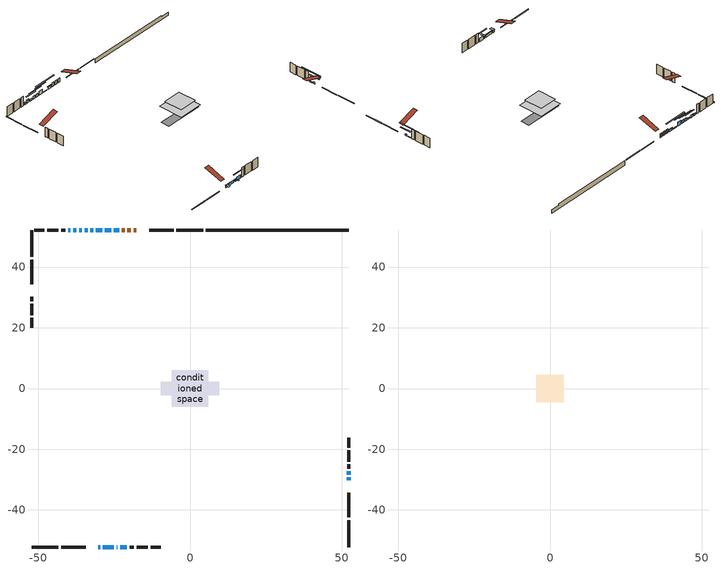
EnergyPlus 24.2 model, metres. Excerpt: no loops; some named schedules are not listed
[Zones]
conditioned space
 floor adiabatic (AdiabaticFloorConstruction): -6.08,-6.08 -6.08,6.08 6.08,6.08 6.08,-6.08 z2.78
 floor foundation (Slab1 construction): -9.56,-2.18 -9.56,2.18 9.56,2.18 9.56,-2.18 z-1.89
 wall outside (RimJoist1 construction): 4.33,52.2 -4.47,52.2 / -52.2,-52.2 -43.39,-52.2 / -52.2,52.2 -52.2,43.39 / 52.2,-52.2 52.2,-43.39 z0.34:0.64
 wall outside (RimJoist2 construction): -5.4,52.2 -13.5,52.2 / -42.47,-52.2 -34.37,-52.2 / -52.2,42.47 -52.2,34.37 / 52.2,-42.47 52.2,-34.37 z0.34:0.64
 wall outside (AdiabaticWallConstruction 1): -17.7,52.2 -18.58,52.2 / -19.51,52.2 -20.64,52.2 / -21.56,52.2 -22.43,52.2 z0.34:2.37
 wall outside (AdiabaticWallConstruction): -30.17,-52.2 -29.63,-52.2 z0.34:1.28; -23.36,52.2 -25.09,52.2 / -37.44,52.2 -38.51,52.2 z0.34:1.41; -28.71,-52.2 -25.05,-52.2 z0.34:1.36; 52.2,-30.17 52.2,-29.25 / -24.12,-52.2 -23.94,-52.2 / -35.59,52.2 -36.51,52.2 z0.34:1.26; -26.01,52.2 -28.05,52.2 / 52.2,-28.33 52.2,-27.31 z0.34:0.75; -28.97,52.2 -30.98,52.2 z0.34:2.37; -31.91,52.2 -32.82,52.2 / -33.75,52.2 -34.67,52.2 z0.34:1.81; -23.01,-52.2 -20.78,-52.2 z0.34:2.02; -39.43,52.2 -40.15,52.2 z0.34:1.05
 wall outside (Wall1 construction): -41.07,52.2 -42.43,52.2 / -19.85,-52.2 -18.49,-52.2 / -52.2,30.17 -52.2,28.81 / 52.2,-26.38 52.2,-25.02 z0.34:5.22
 wall outside (Wall2 construction): -43.36,52.2 -47.05,52.2 / -17.56,-52.2 -13.87,-52.2 / -52.2,27.88 -52.2,24.19 / 52.2,-24.09 52.2,-20.4 z0.34:5.22
 wall outside (Wall3 construction): -47.98,52.2 -51.27,52.2 / -12.94,-52.2 -9.66,-52.2 / -52.2,23.26 -52.2,19.98 / 52.2,-19.47 52.2,-16.19 z0.34:5.22
 wall foundation (FoundationWall1 construction): 5.26,52.2,-1.89 5.26,52.2,0.34 47.5,52.2,0.34 47.5,52.2,-0.3 52.2,52.2,-0.3 52.2,52.2,-1.89
 window (WindowConstruction 10): -30.17,-52.2 -29.63,-52.2 z0.34:1.28
 window (WindowConstruction 7): -23.36,52.2 -25.09,52.2 z0.34:1.41
 window (WindowConstruction 8): -28.71,-52.2 -25.05,-52.2 z0.34:1.35
 window (WindowConstruction 9): 52.2,-30.17 52.2,-29.25 z0.34:1.25
 window (WindowConstruction 12): -26.02,52.2 -28.05,52.2 z0.34:0.75
 window (WindowConstruction 13): 52.2,-28.32 52.2,-27.31 z0.34:0.75
 window (WindowConstruction 11): -24.12,-52.2 -23.94,-52.2 z0.34:1.25
 window (WindowConstruction): -28.97,52.2 -30.98,52.2 z0.34:2.37
 window (WindowConstruction 1): -31.91,52.2 -32.82,52.2 z0.34:1.81
 window (WindowConstruction 2): -33.75,52.2 -34.67,52.2 z0.34:1.81
 window (WindowConstruction 3): -35.6,52.2 -36.51,52.2 z0.34:1.25
 window (WindowConstruction 4): -23.01,-52.2 -20.78,-52.2 z0.34:2.02
 window (WindowConstruction 5): -37.44,52.2 -38.51,52.2 z0.34:1.41
 window (WindowConstruction 6): -39.44,52.2 -40.15,52.2 z0.34:1.05
 door (Door): -17.7,52.2 -18.58,52.2 z0.34:2.37
 door (Door 1): -19.51,52.2 -20.64,52.2 z0.34:2.37
 door (Door 2): -21.56,52.2 -22.43,52.2 z0.34:2.37
 ceiling adiabatic (AdiabaticFloorConstruction): 6.08,-6.08 6.08,6.08 -6.08,6.08 -6.08,-6.08 z2.78
attic - vented
 floor to conditioned space (Floor1 construction Reversed): -4.56,-4.56 -4.56,4.56 4.56,4.56 4.56,-4.56 z5.22
 roof outside (Roof1 construction): -16.77,52.2,5.22 -16.77,43.31,8.18 -14.43,43.31,8.18 -14.43,52.2,5.22; -31.1,-52.2,5.22 -31.1,-43.31,8.18 -33.44,-43.31,8.18 -33.44,-52.2,5.22; -52.2,31.1,5.22 -43.31,31.1,8.18 -43.31,33.44,8.18 -52.2,33.44,5.22; 52.2,-31.1,5.22 43.31,-31.1,8.18 43.31,-33.44,8.18 52.2,-33.44,5.22
shading: -29.34,-52.2 -30.47,-52.2 -30.47,-54.02 -29.34,-54.02 z1.58; -25.29,52.2 -23.16,52.2 -23.16,52.61 -25.29,52.61 z1.61; -24.85,-52.2 -28.91,-52.2 -28.91,-52.61 -24.85,-52.61 z1.56; 52.2,-26.82 52.2,-32.6 52.61,-32.6 52.61,-26.82 z3.68; -32.9,52.2 -21.16,52.2 -21.16,52.61 -32.9,52.61 z5.6; 52.2,-22.45 52.2,-33.18 52.61,-33.18 52.61,-22.45 z5.6; -23.64,-52.2 -24.42,-52.2 -24.42,-54.02 -23.64,-54.02 z1.55; -33.41,52.2 -26.55,52.2 -26.55,52.61 -33.41,52.61 z4.8; -35.25,52.2 -29.48,52.2 -29.48,52.61 -35.25,52.61 z4.24; -37.1,52.2 -31.32,52.2 -31.32,52.61 -37.1,52.61 z4.24; -38.94,52.2 -33.17,52.2 -33.17,52.61 -38.94,52.61 z3.68; -18.35,-52.2 -25.44,-52.2 -25.44,-52.61 -18.35,-52.61 z4.45; -38.71,52.2 -37.24,52.2 -37.24,52.61 -38.71,52.61 z1.61; -40.35,52.2 -39.23,52.2 -39.23,52.61 -40.35,52.61 z1.25
[Building]
Building 1: Terrain=Suburbs
[Site:Location]
Erieau AUT_ON: Latitude {deg}=42.25; Longitude {deg}=-81.9; Time Zone {hr}=-5; Elevation {m}=178; Keep Site Location Information=Yes
[Site:GroundTemperature:Shallow]
5.2292, 3.30147, 3.1471, 4.0619, 7.73432, 11.3896, 14.5586, 16.5661, 16.7366, 15.1039, 12.0157, 8.47254
[Site:WaterMainsTemperature]
Calculation Method=Schedule; Temperature Schedule=mains temperature schedule
[Material] Roughness=Rough; Thermal Absorptance=0.9
Name | Thickness {m} | Conductivity {W/m-K} | Density {kg/m3} | Specific Heat {J/kg-K} | Solar Absorptance | Visible Absorptance
asphalt or fiberglass shingles | 0.00635 | 0.162714 | 1121.4 | 1465.45 | 0.4 | 0.4
ceiling loosefill ins | 0.0846667 | 0.0480833 | 16.02 | 1046.75 | 0.7 | 0.7
ceiling stud and cavity | 0.1397 | 0.1119 | 65.682 | 1177.47 | 0.7 | 0.7
concrete 4.0 in. | 0.1016 | 1.803125 | 2242.8 | 837.4 | 0.7 | 0.7
concrete 8.0 in. | 0.2032 | 1.803125 | 2242.8 | 837.4 | 0.7 | 0.7
door material | 0.04445 | 0.0451087 | 512.64 | 1214.23 | 0.7 | 0.7
exterior vertical ins | 0.0125472 | 0.029427 | 32.04 | 1214.23 | 0.7 | 0.7
floor covering | 0.0127 | 0.0433444 | 54.468 | 1339.84 | 0.6 | 0.6
floor rigid ins; wall rigid ins | 0.512978 | 0.029427 | 32.04 | 1214.23 | 0.7 | 0.7
floor stud and cavity | 0.1397 | 1.75129 | 37.0049 | 1207.88 | 0.7 | 0.7
furniture material conditioned space 1 | 0.1524 | 0.115458 | 640.8 | 1214.23 | 0.6 | 0.6
gypsum board | 0.0127 | 0.160291 | 801 | 837.4 | 0.6 | 0.6
gypsum board 1 | 0.00254 | 0.160291 | 801 | 837.4 | 0.6 | 0.6
gypsum board 2 | 0.0127 | 0.160291 | 801 | 837.4 | 0.7 | 0.7
osb sheathing 0.5 in. | 0.0127 | 0.115458 | 512.64 | 1214.23 | 0.7 | 0.7
osb sheathing 0.75 in. | 0.01905 | 0.115458 | 512.64 | 1214.23 | 0.7 | 0.7
osb sheathing 2.0 in. | 0.0508 | 0.115458 | 512.64 | 1214.23 | 0.7 | 0.7
rim joist rigid ins | 0.051816 | 0.029427 | 32.04 | 1214.23 | 0.7 | 0.7
rim joist stud and cavity | 0.0508 | 0.0451784 | 125.044 | 1163.47 | 0.6 | 0.6
rim joist stud and cavity 1 | 0.0508 | 0.0344034 | 125.044 | 1163.47 | 0.6 | 0.6
wall stud and cavity | 0.1397 | 0.0863312 | 139.0536 | 1170.24 | 0.7 | 0.7
wall stud and cavity 1 | 0.1397 | 0.0821308 | 139.0536 | 1170.24 | 0.7 | 0.7
wall stud and cavity 2 | 0.0889 | 0.204224 | 50.32683 | 1063.81 | 0.7 | 0.7
wall stud and cavity 3 | 0.0889 | 0.380278 | 52.3479 | 1209.89 | 0.7 | 0.7
wall stud and cavity 4 | 0.0889 | 0.391764 | 83.0341 | 1211.67 | 0.7 | 0.7
wood siding | 0.0254 | 0.102417 | 544.68 | 1172.36 | 0.4 | 0.4
wood siding 1 | 0.00254 | 0.102417 | 544.68 | 1172.36 | 0.4 | 0.4
wood siding 2; wood siding 3; wood siding 4 | 0.0254 | 0.102417 | 544.68 | 1172.36 | 0.7 | 0.7
[WindowMaterial:SimpleGlazingSystem]
Name | U-Factor {W/m2-K} | Solar Heat Gain Coefficient
WindowMaterial | 2.97187 | 0.6
WindowMaterial 1 | 2.0543 | 0.52
WindowMaterial 10 | 1.981622 | 0.56
WindowMaterial 11 | 2.21101 | 0.36
WindowMaterial 12 | 4.57874 | 0.5
WindowMaterial 2 | 2.00661 | 0.55
WindowMaterial 3 | 2.13266 | 0.47
WindowMaterial 4 | 2.88329 | 0.7
WindowMaterial 5 | 2.086665 | 0.5
WindowMaterial 6 | 2.217259 | 0.41
WindowMaterial 7 | 2.01626 | 0.55
WindowMaterial 8 | 2.961077 | 0.59
WindowMaterial 9 | 3.02581 | 0.51
[Construction]
AdiabaticFloorConstruction: floor stud and cavity, floor rigid ins, osb sheathing 0.75 in., floor covering
AdiabaticWallConstruction: wood siding 3, wall rigid ins, wall stud and cavity 3, gypsum board
AdiabaticWallConstruction 1: wood siding 4, wall rigid ins, wall stud and cavity 3, gypsum board
Door; Door 1; Door 2: door material
Floor1 construction Reversed: gypsum board, ceiling stud and cavity, ceiling loosefill ins
FoundationWall1 construction: concrete 8.0 in., gypsum board 2
furniture construction conditioned space 1: furniture material conditioned space 1
PartitionWallConstruction: gypsum board, wall stud and cavity 4, gypsum board
RimJoist1 construction: wood siding 2, osb sheathing 2.0 in., rim joist stud and cavity
RimJoist2 construction: wood siding 2, rim joist rigid ins, osb sheathing 2.0 in., rim joist stud and cavity 1
Roof1 construction: asphalt or fiberglass shingles
Slab1 construction: concrete 4.0 in.
Wall1 construction: wood siding, osb sheathing 0.5 in., wall stud and cavity, gypsum board
Wall2 construction: wood siding, osb sheathing 0.5 in., wall stud and cavity 1, gypsum board
Wall3 construction: wood siding 1, wall stud and cavity 2, gypsum board 1
WindowConstruction: WindowMaterial
WindowConstruction 1: WindowMaterial 1
WindowConstruction 10: WindowMaterial 10
WindowConstruction 11: WindowMaterial 11
WindowConstruction 12; WindowConstruction 13: WindowMaterial 12
WindowConstruction 2: WindowMaterial 2
WindowConstruction 3: WindowMaterial 3
WindowConstruction 4: WindowMaterial 4
WindowConstruction 5: WindowMaterial 5
WindowConstruction 6: WindowMaterial 6
WindowConstruction 7: WindowMaterial 7
WindowConstruction 8: WindowMaterial 8
WindowConstruction 9: WindowMaterial 9
[Zone] Multiplier=1; Part of Total Floor Area=Yes
Name | Volume {m3}
attic - vented | 40.0264
conditioned space | 563.6
[Space]
Name | Zone | Volume {m3}
attic - vented 1 | attic - vented | 40.0264
conditioned space 1 | conditioned space | 563.6
[ZoneInfiltration:EffectiveLeakageArea]
infil attic - vented 1: Zone or Space=attic - vented 1; Schedule=Always On Discrete; Effective Air Leakage Area {cm2}=3995.52; Stack Coefficient=0.000205982; Wind Coefficient=9.69694e-06
[ZoneMixing]
whole house fan mix: Zone or Space=attic - vented; Schedule=Always On Continuous; Design Flow Rate Calculation Method=Flow/Zone; Design Flow Rate {m3/s}=0; Source Zone or Space=conditioned space
[SurfaceProperty:ExposedFoundationPerimeter]
Slab1: Exposed Perimeter Calculation Method=TotalExposedPerimeter; Total Exposed Perimeter {m}=46.94
[InternalMass] Zone or ZoneList=conditioned space; Space or SpaceList=conditioned space 1
Name | Construction | Surface Area {m2}
furniture mass conditioned space 1 | furniture construction conditioned space 1 | 92.4559
partition wall mass | PartitionWallConstruction | 231.14
[Lights]
interior lighting: Zone or ZoneList or Space or SpaceList=conditioned space 1; Schedule=interior lighting schedule; Design Level Calculation Method=LightingLevel; Lighting Level {W}=343.2; Return Air Fraction=0; Fraction Radiant=0.6; Fraction Visible=0.2; Fraction Replaceable=1
[People]
occupants: Zone or ZoneList or Space or SpaceList=conditioned space 1; Number of People Schedule=occupants schedule; Number of People Calculation Method=People; Number of People=3; Fraction Radiant=0.314171; Sensible Heat Fraction=0.56303; Activity Level Schedule=occupants activity schedule; Carbon Dioxide Generation Rate {m3/s-W}=0; Enable ASHRAE 55 Comfort Warnings=No; Mean Radiant Temperature Calculation Type=EnclosureAveraged
[ElectricEquipment] Zone or ZoneList or Space or SpaceList=conditioned space 1; Design Level Calculation Method=EquipmentLevel
Name | Schedule | Design Level {W} | Fraction Latent | Fraction Radiant | Fraction Lost
clothes dryer | clothes dryer schedule | 140.772 | 0.015 | 0.081 | 0.85
clothes washer | clothes washer schedule | 32.1985 | 0.03 | 0.162 | 0.7
cooking range | cooking range schedule | 215.147 | 0.08 | 0.432 | 0.2
dishwasher | dishwasher schedule | 66.8632 | 0.3 | 0.18 | 0.4
fridge | fridge schedule | 72.9452 | 0 | 0.6 | 0
mech vent bath fan 0 | mech vent bath fan 0 schedule | 50.2 | 0 | 0 | 1
mech vent bath fan 1 | mech vent bath fan 1 schedule | 50.2 | 0 | 0 | 1
mech vent house fan | mech vent house fan schedule | 0 | 0 | 0 | 1
mech vent house fan cfis | mech vent house fan cfis schedule | 0 | 0 | 0 | 0
mech vent range fan 0 | mech vent range fan 0 schedule | 57 | 0 | 0 | 1
misc plug loads | misc plug loads schedule | 494.7 | 0.045 | 0.513 | 0.1
whole house fan | Always On Discrete | 0 | 0 | 0 | 1
[OtherEquipment] Zone or ZoneList or Space or SpaceList=conditioned space 1; Design Level Calculation Method=EquipmentLevel
Name | Fuel Type | Schedule | Design Level {W} | Fraction Latent | Fraction Radiant | Fraction Lost
clothes dryer 1 | Electricity | clothes dryer schedule | 0 | 0.015 | 0.081 | 0.85
cooking range 1 | Electricity | cooking range schedule | 0 | 0.08 | 0.432 | 0.2
general water use latent | None | general water use schedule | 62.594 | 1 | 0 | 0
general water use sensible | None | general water use schedule | -61.6891 | 0 | 0.6 | 0
mech vent house fan latent load | None | Always On Discrete | 0 | 1 | 0 | 0
mech vent house fan sensible load | None | Always On Discrete | 0 | 0 | 0 | 0
water heater energy adjustment1 | Electricity | Always On Discrete | 0.01 | 0 | 0 | 1
[ZoneInfiltration:DesignFlowRate] Zone or ZoneList or Space or SpaceList=conditioned space 1; Schedule=Always On Discrete; Design Flow Rate Calculation Method=Flow/Zone; Design Flow Rate {m3/s}=0
infil flow; natural vent flow; whole house fan flow
[Foundation:Kiva]
Foundation Kiva 1: Initial Indoor Air Temperature {C}=18; Wall Height Above Grade {m}=0.340004; Wall Depth Below Slab {m}=0.2032; Custom Block Material Name 1=exterior vertical ins; Custom Block Depth 1 {m}=2.23001; Custom Block X Position 1 {m}=0.2159; Custom Block Z Position 1 {m}=0
[Foundation:Kiva:Settings]
Soil Conductivity {W/m-K}=0.849921; Soil Density {kg/m3}=1842.3; Soil Specific Heat {J/kg-K}=418.7; Ground Solar Absorptivity=0.9; Ground Thermal Absorptivity=0.9; Ground Surface Roughness {m}=0.03; Far-Field Width {m}=40; Deep-Ground Boundary Condition=ZeroFlux; Deep-Ground Depth {m}=40; Minimum Cell Dimension {m}=0.2; Maximum Cell Growth Coefficient=3; Simulation Timestep=Timestep
[Exterior:Lights]
exterior lighting: Schedule=exterior lighting schedule; Design Level {W}=75.6
[Schedule:Constant]
Name | Hourly Value
Always On Continuous; mech vent house fan schedule; mech vent house fan cfis schedule; Always On Discrete | 1
occupants activity schedule | 117.228
fridge schedule | 0
[Schedule:Week:Daily]
interior lighting schedule Week Rule - Jan1-Jan27: interior lighting schedule day, interior lighting schedule day, interior lighting schedule day, interior lighting schedule day, interior lighting schedule day, interior lighting schedule day, interior lighting schedule day, interior lighting schedule default day, interior lighting schedule default day, interior lighting schedule default day, interior lighting schedule default day, interior lighting schedule default day
interior lighting schedule Week Rule - Jan28-Feb3: interior lighting schedule day, interior lighting schedule day, interior lighting schedule day, interior lighting schedule day, interior lighting schedule day 1, interior lighting schedule day 1, interior lighting schedule day 1, interior lighting schedule default day, interior lighting schedule default day, interior lighting schedule default day, interior lighting schedule default day, interior lighting schedule default day
interior lighting schedule Week Rule - Feb4-Feb24: interior lighting schedule day 1, interior lighting schedule day 1, interior lighting schedule day 1, interior lighting schedule day 1, interior lighting schedule day 1, interior lighting schedule day 1, interior lighting schedule day 1, interior lighting schedule default day, interior lighting schedule default day, interior lighting schedule default day, interior lighting schedule default day, interior lighting schedule default day
interior lighting schedule Week Rule - Feb25-Mar3: interior lighting schedule day 1, interior lighting schedule day 1, interior lighting schedule day 1, interior lighting schedule day 1, interior lighting schedule day 2, interior lighting schedule day 2, interior lighting schedule day 2, interior lighting schedule default day, interior lighting schedule default day, interior lighting schedule default day, interior lighting schedule default day, interior lighting schedule default day
interior lighting schedule Week Rule - Mar4-Mar31: interior lighting schedule day 2, interior lighting schedule day 2, interior lighting schedule day 2, interior lighting schedule day 2, interior lighting schedule day 2, interior lighting schedule day 2, interior lighting schedule day 2, interior lighting schedule default day, interior lighting schedule default day, interior lighting schedule default day, interior lighting schedule default day, interior lighting schedule default day
interior lighting schedule Week Rule - Apr1-Apr28: interior lighting schedule day 3, interior lighting schedule day 3, interior lighting schedule day 3, interior lighting schedule day 3, interior lighting schedule day 3, interior lighting schedule day 3, interior lighting schedule day 3, interior lighting schedule default day, interior lighting schedule default day, interior lighting schedule default day, interior lighting schedule default day, interior lighting schedule default day
interior lighting schedule Week Rule - Apr29-May5: interior lighting schedule day 3, interior lighting schedule day 3, interior lighting schedule day 4, interior lighting schedule day 4, interior lighting schedule day 4, interior lighting schedule day 4, interior lighting schedule day 4, interior lighting schedule default day, interior lighting schedule default day, interior lighting schedule default day, interior lighting schedule default day, interior lighting schedule default day
interior lighting schedule Week Rule - May6-May26: interior lighting schedule day 4, interior lighting schedule day 4, interior lighting schedule day 4, interior lighting schedule day 4, interior lighting schedule day 4, interior lighting schedule day 4, interior lighting schedule day 4, interior lighting schedule default day, interior lighting schedule default day, interior lighting schedule default day, interior lighting schedule default day, interior lighting schedule default day
interior lighting schedule Week Rule - May27-Jun2: interior lighting schedule day 4, interior lighting schedule day 4, interior lighting schedule day 4, interior lighting schedule day 4, interior lighting schedule day 4, interior lighting schedule day 5, interior lighting schedule day 5, interior lighting schedule default day, interior lighting schedule default day, interior lighting schedule default day, interior lighting schedule default day, interior lighting schedule default day
interior lighting schedule Week Rule - Jun3-Jun30: interior lighting schedule day 5, interior lighting schedule day 5, interior lighting schedule day 5, interior lighting schedule day 5, interior lighting schedule day 5, interior lighting schedule day 5, interior lighting schedule day 5, interior lighting schedule default day, interior lighting schedule default day, interior lighting schedule default day, interior lighting schedule default day, interior lighting schedule default day
interior lighting schedule Week Rule - Jul1-Jul28: interior lighting schedule day 6, interior lighting schedule day 6, interior lighting schedule day 6, interior lighting schedule day 6, interior lighting schedule day 6, interior lighting schedule day 6, interior lighting schedule day 6, interior lighting schedule default day, interior lighting schedule default day, interior lighting schedule default day, interior lighting schedule default day, interior lighting schedule default day
interior lighting schedule Week Rule - Jul29-Aug4: interior lighting schedule day 6, interior lighting schedule day 6, interior lighting schedule day 6, interior lighting schedule day 7, interior lighting schedule day 7, interior lighting schedule day 7, interior lighting schedule day 7, interior lighting schedule default day, interior lighting schedule default day, interior lighting schedule default day, interior lighting schedule default day, interior lighting schedule default day
interior lighting schedule Week Rule - Aug5-Aug25: interior lighting schedule day 7, interior lighting schedule day 7, interior lighting schedule day 7, interior lighting schedule day 7, interior lighting schedule day 7, interior lighting schedule day 7, interior lighting schedule day 7, interior lighting schedule default day, interior lighting schedule default day, interior lighting schedule default day, interior lighting schedule default day, interior lighting schedule default day
interior lighting schedule Week Rule - Aug26-Sep1: interior lighting schedule day 7, interior lighting schedule day 7, interior lighting schedule day 7, interior lighting schedule day 7, interior lighting schedule day 7, interior lighting schedule day 7, interior lighting schedule day 8, interior lighting schedule default day, interior lighting schedule default day, interior lighting schedule default day, interior lighting schedule default day, interior lighting schedule default day
interior lighting schedule Week Rule - Sep2-Sep29: interior lighting schedule day 8, interior lighting schedule day 8, interior lighting schedule day 8, interior lighting schedule day 8, interior lighting schedule day 8, interior lighting schedule day 8, interior lighting schedule day 8, interior lighting schedule default day, interior lighting schedule default day, interior lighting schedule default day, interior lighting schedule default day, interior lighting schedule default day
interior lighting schedule Week Rule - Sep30-Oct6: interior lighting schedule day 8, interior lighting schedule day 9, interior lighting schedule day 9, interior lighting schedule day 9, interior lighting schedule day 9, interior lighting schedule day 9, interior lighting schedule day 9, interior lighting schedule default day, interior lighting schedule default day, interior lighting schedule default day, interior lighting schedule default day, interior lighting schedule default day
interior lighting schedule Week Rule - Oct7-Oct27: interior lighting schedule day 9, interior lighting schedule day 9, interior lighting schedule day 9, interior lighting schedule day 9, interior lighting schedule day 9, interior lighting schedule day 9, interior lighting schedule day 9, interior lighting schedule default day, interior lighting schedule default day, interior lighting schedule default day, interior lighting schedule default day, interior lighting schedule default day
interior lighting schedule Week Rule - Oct28-Nov3: interior lighting schedule day 9, interior lighting schedule day 9, interior lighting schedule day 9, interior lighting schedule day 9, interior lighting schedule day 10, interior lighting schedule day 10, interior lighting schedule day 10, interior lighting schedule default day, interior lighting schedule default day, interior lighting schedule default day, interior lighting schedule default day, interior lighting schedule default day
interior lighting schedule Week Rule - Nov4-Nov24: interior lighting schedule day 10, interior lighting schedule day 10, interior lighting schedule day 10, interior lighting schedule day 10, interior lighting schedule day 10, interior lighting schedule day 10, interior lighting schedule day 10, interior lighting schedule default day, interior lighting schedule default day, interior lighting schedule default day, interior lighting schedule default day, interior lighting schedule default day
interior lighting schedule Week Rule - Nov25-Dec1: interior lighting schedule day 10, interior lighting schedule day 10, interior lighting schedule day 10, interior lighting schedule day 10, interior lighting schedule day 10, interior lighting schedule day 10, interior lighting schedule day 11, interior lighting schedule default day, interior lighting schedule default day, interior lighting schedule default day, interior lighting schedule default day, interior lighting schedule default day
interior lighting schedule Week Rule - Dec2-Dec31: interior lighting schedule day 11, interior lighting schedule day 11, interior lighting schedule day 11, interior lighting schedule day 11, interior lighting schedule day 11, interior lighting schedule day 11, interior lighting schedule day 11, interior lighting schedule default day, interior lighting schedule default day, interior lighting schedule default day, interior lighting schedule default day, interior lighting schedule default day
occupants schedule Week Rule - Jan1-Dec31: occupants schedule day, occupants schedule day, occupants schedule day, occupants schedule day, occupants schedule day, occupants schedule day, occupants schedule day, occupants schedule default day, occupants schedule default day, occupants schedule default day, occupants schedule default day, occupants schedule default day
clothes dryer schedule Week Rule - Jan1-Dec31: clothes dryer schedule day, clothes dryer schedule day, clothes dryer schedule day, clothes dryer schedule day, clothes dryer schedule day, clothes dryer schedule day, clothes dryer schedule day, clothes dryer schedule default day, clothes dryer schedule default day, clothes dryer schedule default day, clothes dryer schedule default day, clothes dryer schedule default day
clothes washer schedule Week Rule - Jan1-Dec31: clothes washer schedule day, clothes washer schedule day, clothes washer schedule day, clothes washer schedule day, clothes washer schedule day, clothes washer schedule day, clothes washer schedule day, clothes washer schedule default day, clothes washer schedule default day, clothes washer schedule default day, clothes washer schedule default day, clothes washer schedule default day
cooking range schedule Week Rule - Jan1-Dec31: cooking range schedule day, cooking range schedule day, cooking range schedule day, cooking range schedule day, cooking range schedule day, cooking range schedule day, cooking range schedule day, cooking range schedule default day, cooking range schedule default day, cooking range schedule default day, cooking range schedule default day, cooking range schedule default day
dishwasher schedule Week Rule - Jan1-Dec31: dishwasher schedule day, dishwasher schedule day, dishwasher schedule day, dishwasher schedule day, dishwasher schedule day, dishwasher schedule day, dishwasher schedule day, dishwasher schedule default day, dishwasher schedule default day, dishwasher schedule default day, dishwasher schedule default day, dishwasher schedule default day
mech vent bath fan 0 schedule Week Rule - Jan1-Dec31: mech vent bath fan 0 schedule day, mech vent bath fan 0 schedule day, mech vent bath fan 0 schedule day, mech vent bath fan 0 schedule day, mech vent bath fan 0 schedule day, mech vent bath fan 0 schedule day, mech vent bath fan 0 schedule day, mech vent bath fan 0 schedule default day, mech vent bath fan 0 schedule default day, mech vent bath fan 0 schedule default day, mech vent bath fan 0 schedule default day, mech vent bath fan 0 schedule default day
mech vent bath fan 1 schedule Week Rule - Jan1-Dec31: mech vent bath fan 1 schedule day, mech vent bath fan 1 schedule day, mech vent bath fan 1 schedule day, mech vent bath fan 1 schedule day, mech vent bath fan 1 schedule day, mech vent bath fan 1 schedule day, mech vent bath fan 1 schedule day, mech vent bath fan 1 schedule default day, mech vent bath fan 1 schedule default day, mech vent bath fan 1 schedule default day, mech vent bath fan 1 schedule default day, mech vent bath fan 1 schedule default day
mech vent range fan 0 schedule Week Rule - Jan1-Dec31: mech vent range fan 0 schedule day, mech vent range fan 0 schedule day, mech vent range fan 0 schedule day, mech vent range fan 0 schedule day, mech vent range fan 0 schedule day, mech vent range fan 0 schedule day, mech vent range fan 0 schedule day, mech vent range fan 0 schedule default day, mech vent range fan 0 schedule default day, mech vent range fan 0 schedule default day, mech vent range fan 0 schedule default day, mech vent range fan 0 schedule default day
misc plug loads schedule Week Rule - Jan1-Dec31: misc plug loads schedule day, misc plug loads schedule day, misc plug loads schedule day, misc plug loads schedule day, misc plug loads schedule day, misc plug loads schedule day, misc plug loads schedule day, misc plug loads schedule default day, misc plug loads schedule default day, misc plug loads schedule default day, misc plug loads schedule default day, misc plug loads schedule default day
general water use schedule Week Rule - Jan1-Dec31: general water use schedule day, general water use schedule day, general water use schedule day, general water use schedule day, general water use schedule day, general water use schedule day, general water use schedule day, general water use schedule default day, general water use schedule default day, general water use schedule default day, general water use schedule default day, general water use schedule default day
exterior lighting schedule Week Rule - Jan1-Jan27: exterior lighting schedule day, exterior lighting schedule day, exterior lighting schedule day, exterior lighting schedule day, exterior lighting schedule day, exterior lighting schedule day, exterior lighting schedule day, exterior lighting schedule default day, exterior lighting schedule default day, exterior lighting schedule default day, exterior lighting schedule default day, exterior lighting schedule default day
exterior lighting schedule Week Rule - Jan28-Feb3: exterior lighting schedule day, exterior lighting schedule day, exterior lighting schedule day, exterior lighting schedule day, exterior lighting schedule day 1, exterior lighting schedule day 1, exterior lighting schedule day 1, exterior lighting schedule default day, exterior lighting schedule default day, exterior lighting schedule default day, exterior lighting schedule default day, exterior lighting schedule default day
exterior lighting schedule Week Rule - Feb4-Feb24: exterior lighting schedule day 1, exterior lighting schedule day 1, exterior lighting schedule day 1, exterior lighting schedule day 1, exterior lighting schedule day 1, exterior lighting schedule day 1, exterior lighting schedule day 1, exterior lighting schedule default day, exterior lighting schedule default day, exterior lighting schedule default day, exterior lighting schedule default day, exterior lighting schedule default day
exterior lighting schedule Week Rule - Feb25-Mar3: exterior lighting schedule day 1, exterior lighting schedule day 1, exterior lighting schedule day 1, exterior lighting schedule day 1, exterior lighting schedule day 2, exterior lighting schedule day 2, exterior lighting schedule day 2, exterior lighting schedule default day, exterior lighting schedule default day, exterior lighting schedule default day, exterior lighting schedule default day, exterior lighting schedule default day
exterior lighting schedule Week Rule - Mar4-Mar31: exterior lighting schedule day 2, exterior lighting schedule day 2, exterior lighting schedule day 2, exterior lighting schedule day 2, exterior lighting schedule day 2, exterior lighting schedule day 2, exterior lighting schedule day 2, exterior lighting schedule default day, exterior lighting schedule default day, exterior lighting schedule default day, exterior lighting schedule default day, exterior lighting schedule default day
exterior lighting schedule Week Rule - Apr1-Apr28: exterior lighting schedule day 3, exterior lighting schedule day 3, exterior lighting schedule day 3, exterior lighting schedule day 3, exterior lighting schedule day 3, exterior lighting schedule day 3, exterior lighting schedule day 3, exterior lighting schedule default day, exterior lighting schedule default day, exterior lighting schedule default day, exterior lighting schedule default day, exterior lighting schedule default day
exterior lighting schedule Week Rule - Apr29-May5: exterior lighting schedule day 3, exterior lighting schedule day 3, exterior lighting schedule day 4, exterior lighting schedule day 4, exterior lighting schedule day 4, exterior lighting schedule day 4, exterior lighting schedule day 4, exterior lighting schedule default day, exterior lighting schedule default day, exterior lighting schedule default day, exterior lighting schedule default day, exterior lighting schedule default day
exterior lighting schedule Week Rule - May6-May26: exterior lighting schedule day 4, exterior lighting schedule day 4, exterior lighting schedule day 4, exterior lighting schedule day 4, exterior lighting schedule day 4, exterior lighting schedule day 4, exterior lighting schedule day 4, exterior lighting schedule default day, exterior lighting schedule default day, exterior lighting schedule default day, exterior lighting schedule default day, exterior lighting schedule default day
exterior lighting schedule Week Rule - May27-Jun2: exterior lighting schedule day 4, exterior lighting schedule day 4, exterior lighting schedule day 4, exterior lighting schedule day 4, exterior lighting schedule day 4, exterior lighting schedule day 5, exterior lighting schedule day 5, exterior lighting schedule default day, exterior lighting schedule default day, exterior lighting schedule default day, exterior lighting schedule default day, exterior lighting schedule default day
exterior lighting schedule Week Rule - Jun3-Jun30: exterior lighting schedule day 5, exterior lighting schedule day 5, exterior lighting schedule day 5, exterior lighting schedule day 5, exterior lighting schedule day 5, exterior lighting schedule day 5, exterior lighting schedule day 5, exterior lighting schedule default day, exterior lighting schedule default day, exterior lighting schedule default day, exterior lighting schedule default day, exterior lighting schedule default day
exterior lighting schedule Week Rule - Jul1-Jul28: exterior lighting schedule day 6, exterior lighting schedule day 6, exterior lighting schedule day 6, exterior lighting schedule day 6, exterior lighting schedule day 6, exterior lighting schedule day 6, exterior lighting schedule day 6, exterior lighting schedule default day, exterior lighting schedule default day, exterior lighting schedule default day, exterior lighting schedule default day, exterior lighting schedule default day
exterior lighting schedule Week Rule - Jul29-Aug4: exterior lighting schedule day 6, exterior lighting schedule day 6, exterior lighting schedule day 6, exterior lighting schedule day 7, exterior lighting schedule day 7, exterior lighting schedule day 7, exterior lighting schedule day 7, exterior lighting schedule default day, exterior lighting schedule default day, exterior lighting schedule default day, exterior lighting schedule default day, exterior lighting schedule default day
exterior lighting schedule Week Rule - Aug5-Aug25: exterior lighting schedule day 7, exterior lighting schedule day 7, exterior lighting schedule day 7, exterior lighting schedule day 7, exterior lighting schedule day 7, exterior lighting schedule day 7, exterior lighting schedule day 7, exterior lighting schedule default day, exterior lighting schedule default day, exterior lighting schedule default day, exterior lighting schedule default day, exterior lighting schedule default day
[Schedule:Year]
interior lighting schedule: interior lighting schedule Week Rule - Jan1-Jan27, 1, 1, 1, 27, interior lighting schedule Week Rule - Jan28-Feb3, 1, 28, 2, 3, interior lighting schedule Week Rule - Feb4-Feb24, 2, 4, 2, 24, interior lighting schedule Week Rule - Feb25-Mar3, 2, 25, 3, 3, interior lighting schedule Week Rule - Mar4-Mar31, 3, 4, 3, 31, interior lighting schedule Week Rule - Apr1-Apr28, 4, 1, 4, 28, interior lighting schedule Week Rule - Apr29-May5, 4, 29, 5, 5, interior lighting schedule Week Rule - May6-May26, 5, 6, 5, 26, interior lighting schedule Week Rule - May27-Jun2, 5, 27, 6, 2, interior lighting schedule Week Rule - Jun3-Jun30, 6, 3, 6, 30, interior lighting schedule Week Rule - Jul1-Jul28, 7, 1, 7, 28, interior lighting schedule Week Rule - Jul29-Aug4, 7, 29, 8, 4, interior lighting schedule Week Rule - Aug5-Aug25, 8, 5, 8, 25, interior lighting schedule Week Rule - Aug26-Sep1, 8, 26, 9, 1, interior lighting schedule Week Rule - Sep2-Sep29, 9, 2, 9, 29, interior lighting schedule Week Rule - Sep30-Oct6, 9, 30, 10, 6, interior lighting schedule Week Rule - Oct7-Oct27, 10, 7, 10, 27, interior lighting schedule Week Rule - Oct28-Nov3, 10, 28, 11, 3, interior lighting schedule Week Rule - Nov4-Nov24, 11, 4, 11, 24, interior lighting schedule Week Rule - Nov25-Dec1, 11, 25, 12, 1, interior lighting schedule Week Rule - Dec2-Dec31, 12, 2, 12, 31
occupants schedule: occupants schedule Week Rule - Jan1-Dec31, 1, 1, 12, 31
clothes dryer schedule: clothes dryer schedule Week Rule - Jan1-Dec31, 1, 1, 12, 31
clothes washer schedule: clothes washer schedule Week Rule - Jan1-Dec31, 1, 1, 12, 31
cooking range schedule: cooking range schedule Week Rule - Jan1-Dec31, 1, 1, 12, 31
dishwasher schedule: dishwasher schedule Week Rule - Jan1-Dec31, 1, 1, 12, 31
mech vent bath fan 0 schedule: mech vent bath fan 0 schedule Week Rule - Jan1-Dec31, 1, 1, 12, 31
mech vent bath fan 1 schedule: mech vent bath fan 1 schedule Week Rule - Jan1-Dec31, 1, 1, 12, 31
mech vent range fan 0 schedule: mech vent range fan 0 schedule Week Rule - Jan1-Dec31, 1, 1, 12, 31
misc plug loads schedule: misc plug loads schedule Week Rule - Jan1-Dec31, 1, 1, 12, 31
general water use schedule: general water use schedule Week Rule - Jan1-Dec31, 1, 1, 12, 31
exterior lighting schedule: exterior lighting schedule Week Rule - Jan1-Jan27, 1, 1, 1, 27, exterior lighting schedule Week Rule - Jan28-Feb3, 1, 28, 2, 3, exterior lighting schedule Week Rule - Feb4-Feb24, 2, 4, 2, 24, exterior lighting schedule Week Rule - Feb25-Mar3, 2, 25, 3, 3, exterior lighting schedule Week Rule - Mar4-Mar31, 3, 4, 3, 31, exterior lighting schedule Week Rule - Apr1-Apr28, 4, 1, 4, 28, exterior lighting schedule Week Rule - Apr29-May5, 4, 29, 5, 5, exterior lighting schedule Week Rule - May6-May26, 5, 6, 5, 26, exterior lighting schedule Week Rule - May27-Jun2, 5, 27, 6, 2, exterior lighting schedule Week Rule - Jun3-Jun30, 6, 3, 6, 30, exterior lighting schedule Week Rule - Jul1-Jul28, 7, 1, 7, 28, exterior lighting schedule Week Rule - Jul29-Aug4, 7, 29, 8, 4, exterior lighting schedule Week Rule - Aug5-Aug25, 8, 5, 8, 25, exterior lighting schedule Week Rule - Aug26-Sep1, 8, 26, 9, 1, exterior lighting schedule Week Rule - Sep2-Sep29, 9, 2, 9, 29, exterior lighting schedule Week Rule - Sep30-Oct6, 9, 30, 10, 6, exterior lighting schedule Week Rule - Oct7-Oct27, 10, 7, 10, 27, exterior lighting schedule Week Rule - Oct28-Nov3, 10, 28, 11, 3, exterior lighting schedule Week Rule - Nov4-Nov24, 11, 4, 11, 24, exterior lighting schedule Week Rule - Nov25-Dec1, 11, 25, 12, 1, exterior lighting schedule Week Rule - Dec2-Dec31, 12, 2, 12, 31
[Schedule:Compact]
mains temperature schedule: Through: 01/01, For: AllDays, Until: 24:00, 8.89333, Through: 01/02, For: AllDays, Until: 24:00, 8.82722, Through: 01/03, For: AllDays, Until: 24:00, 8.76167, Through: 01/04, For: AllDays, Until: 24:00, 8.69778, Through: 01/05, For: AllDays, Until: 24:00, 8.635, Through: 01/06, For: AllDays, Until: 24:00, 8.57333, Through: 01/07, For: AllDays, Until: 24:00, 8.51333, Through: 01/08, For: AllDays, Until: 24:00, 8.455, Through: 01/09, For: AllDays, Until: 24:00, 8.39778, Through: 01/10, For: AllDays, Until: 24:00, 8.34167, Through: 01/11, For: AllDays, Until: 24:00, 8.28722, Through: 01/12, For: AllDays, Until: 24:00, 8.23444, Through: 01/13, For: AllDays, Until: 24:00, 8.18278, Through: 01/14, For: AllDays, Until: 24:00, 8.13222, Through: 01/15, For: AllDays, Until: 24:00, 8.08389, Through: 01/16, For: AllDays, Until: 24:00, 8.03667, Through: 01/17, For: AllDays, Until: 24:00, 7.99111, Through: 01/18, For: AllDays, Until: 24:00, 7.94667, Through: 01/19, For: AllDays, Until: 24:00, 7.90389, Through: 01/20, For: AllDays, Until: 24:00, 7.86278, Through: 01/21, For: AllDays, Until: 24:00, 7.82333, Through: 01/22, For: AllDays, Until: 24:00, 7.78556, Through: 01/23, For: AllDays, Until: 24:00, 7.74889, Through: 01/24, For: AllDays, Until: 24:00, 7.71444, Through: 01/25, For: AllDays, Until: 24:00, 7.68111, Through: 01/26, For: AllDays, Until: 24:00, 7.64944, Through: 01/27, For: AllDays, Until: 24:00, 7.61944, Through: 01/28, For: AllDays, Until: 24:00, 7.59111, Through: 01/29, For: AllDays, Until: 24:00, 7.56444, Through: 01/30, For: AllDays, Until: 24:00, 7.53944, Through: 01/31, For: AllDays, Until: 24:00, 7.51611, Through: 02/01, For: AllDays, Until: 24:00, 7.49444, Through: 02/02, For: AllDays, Until: 24:00, 7.47389, Through: 02/03, For: AllDays, Until: 24:00, 7.45556, Through: 02/04, For: AllDays, Until: 24:00, 7.43889, Through: 02/05, For: AllDays, Until: 24:00, 7.42389, Through: 02/06, For: AllDays, Until: 24:00, 7.41056, Through: 02/07, For: AllDays, Until: 24:00, 7.39889, Through: 02/08, For: AllDays, Until: 24:00, 7.38833, Through: 02/09, For: AllDays, Until: 24:00, 7.38, Through: 02/10, For: AllDays, Until: 24:00, 7.37389, Through: 02/11, For: AllDays, Until: 24:00, 7.36889, Through: 02/12, For: AllDays, Until: 24:00, 7.36556, Through: 02/13, For: AllDays, Until: 24:00, 7.36389, Through: 02/14, For: AllDays, Until: 24:00, 7.36389, Through: 02/15, For: AllDays, Until: 24:00, 7.36611, Through: 02/16, For: AllDays, Until: 24:00, 7.36944, Through: 02/17, For: AllDays, Until: 24:00, 7.375, Through: 02/18, For: AllDays, Until: 24:00, 7.38167, Through: 02/19, For: AllDays, Until: 24:00, 7.39056, Through: 02/20, For: AllDays, Until: 24:00, 7.40056, Through: 02/21, For: AllDays, Until: 24:00, 7.41278, Through: 02/22, For: AllDays, Until: 24:00, 7.42667, Through: 02/23, For: AllDays, Until: 24:00, 7.44222, Through: 02/24, For: AllDays, Until: 24:00, 7.45889, Through: 02/25, For: AllDays, Until: 24:00, 7.47778, Through: 02/26, For: AllDays, Until: 24:00, 7.49833, Through: 02/27, For: AllDays, Until: 24:00, 7.52056, Through: 02/28, For: AllDays, Until: 24:00, 7.54444, Through: 03/01, For: AllDays, Until: 24:00, 7.56944, Through: 03/02, For: AllDays, Until: 24:00, 7.59667, Through: 03/03, For: AllDays, Until: 24:00, 7.62556, Through: 03/04, For: AllDays, Until: 24:00, 7.65556, Through: 03/05, For: AllDays, Until: 24:00, 7.68778, Through: 03/06, For: AllDays, Until: 24:00, 7.72111, Through: 03/07, For: AllDays, Until: 24:00, 7.75611, Through: 03/08, For: AllDays, Until: 24:00, 7.79278, Through: 03/09, For: AllDays, Until: 24:00, 7.83111, Through: 03/10, For: AllDays, Until: 24:00, 7.87111, Through: 03/11, For: AllDays, Until: 24:00, 7.91222, Through: 03/12, For: AllDays, Until: 24:00, 7.95556, Through: 03/13, For: AllDays, Until: 24:00, 8, Through: 03/14, For: AllDays, Until: 24:00, 8.04556, Through: 03/15, For: AllDays, Until: 24:00, 8.09333, Through: 03/16, For: AllDays, Until: 24:00, 8.14222, Through: 03/17, For: AllDays, Until: 24:00, 8.19278, Through: 03/18, For: AllDays, Until: 24:00, 8.24444, Through: 03/19, For: AllDays, Until: 24:00, 8.29778, Through: 03/20, For: AllDays, Until: 24:00, 8.35278, Through: 03/21, For: AllDays, Until: 24:00, 8.40889, Through: 03/22, For: AllDays, Until: 24:00, 8.46611, Through: 03/23, For: AllDays, Until: 24:00, 8.52556, Through: 03/24, For: AllDays, Until: 24:00, 8.58556, Through: 03/25, For: AllDays, Until: 24:00, 8.64722, Through: 03/26, For: AllDays, Until: 24:00, 8.71, Through: 03/27, For: AllDays, Until: 24:00, 8.77444, Through: 03/28, For: AllDays, Until: 24:00, 8.84, Through: 03/29, For: AllDays, Until: 24:00, 8.90667, Through: 03/30, For: AllDays, Until: 24:00, 8.975, Through: 03/31, For: AllDays, Until: 24:00, 9.04389, Through: 04/01, For: AllDays, Until: 24:00, 9.11444, Through: 04/02, For: AllDays, Until: 24:00, 9.18611, Through: 04/03, For: AllDays, Until: 24:00, 9.25889, Through: 04/04, For: AllDays, Until: 24:00, 9.33278, Through: 04/05, For: AllDays, Until: 24:00, 9.40833, Through: 04/06, For: AllDays, Until: 24:00, 9.48444, Through: 04/07, For: AllDays, Until: 24:00, 9.56167, Through: 04/08, For: AllDays, Until: 24:00, 9.64, Through: 04/09, For: AllDays, Until: 24:00, 9.71889, Through: 04/10, For: AllDays, Until: 24:00, 9.79944, Through: 04/11, For: AllDays, Until: 24:00, 9.88056, Through: 04/12, For: AllDays, Until: 24:00, 9.96333, Through: 04/13, For: AllDays, Until: 24:00, 10.0461, Through: 04/14, For: AllDays, Until: 24:00, 10.1306, Through: 04/15, For: AllDays, Until: 24:00, 10.2156, Through: 04/16, For: AllDays, Until: 24:00, 10.3011, Through: 04/17, For: AllDays, Until: 24:00, 10.3878, Through: 04/18, For: AllDays, Until: 24:00, 10.4756, Through: 04/19, For: AllDays, Until: 24:00, 10.5639, Through: 04/20, For: AllDays, Until: 24:00, 10.6528, Through: 04/21, For: AllDays, Until: 24:00, 10.7422, Through: 04/22, For: AllDays, Until: 24:00, 10.8328, Through: 04/23, For: AllDays, Until: 24:00, 10.9239, Through: 04/24, For: AllDays, Until: 24:00, 11.0156, Through: 04/25, For: AllDays, Until: 24:00, 11.1083, Through: 04/26, For: AllDays, Until: 24:00, 11.2011, Through: 04/27, For: AllDays, Until: 24:00, 11.295, Through: 04/28, For: AllDays, Until: 24:00, 11.3889, Through: 04/29, For: AllDays, Until: 24:00, 11.4833, Through: 04/30, For: AllDays, Until: 24:00, 11.5783, Through: 05/01, For: AllDays, Until: 24:00, 11.6739, Through: 05/02, For: AllDays, Until: 24:00, 11.77, Through: 05/03, For: AllDays, Until: 24:00, 11.8661, Through: 05/04, For: AllDays, Until: 24:00, 11.9633, Through: 05/05, For: AllDays, Until: 24:00, 12.06, Through: 05/06, For: AllDays, Until: 24:00, 12.1578, Through: 05/07, For: AllDays, Until: 24:00, 12.255, Through: 05/08, For: AllDays, Until: 24:00, 12.3533, Through: 05/09, For: AllDays, Until: 24:00, 12.4511, Through: 05/10, For: AllDays, Until: 24:00, 12.5494, Through: 05/11, For: AllDays, Until: 24:00, 12.6483, Through: 05/12, For: AllDays, Until: 24:00, 12.7467, Through: 05/13, For: AllDays, Until: 24:00, 12.8456, Through: 05/14, For: AllDays, Until: 24:00, 12.9444, Through: 05/15, For: AllDays, Until: 24:00, 13.0433, Through: 05/16, For: AllDays, Until: 24:00, 13.1422, Through: 05/17, For: AllDays, Until: 24:00, 13.2411, Through: 05/18, For: AllDays, Until: 24:00, 13.34, Through: 05/19, For: AllDays, Until: 24:00, 13.4383, Through: 05/20, For: AllDays, Until: 24:00, 13.5372, Through: 05/21, For: AllDays, Until: 24:00, 13.6356, Through: 05/22, For: AllDays, Until: 24:00, 13.7339, Through: 05/23, For: AllDays, Until: 24:00, 13.8322, Through: 05/24, For: AllDays, Until: 24:00, 13.9306, Through: 05/25, For: AllDays, Until: 24:00, 14.0283, Through: 05/26, For: AllDays, Until: 24:00, 14.1256, Through: 05/27, For: AllDays, Until: 24:00, 14.2228, Through: 05/28, For: AllDays, Until: 24:00, 14.3194, Through: 05/29, For: AllDays, Until: 24:00, 14.4161, Through: 05/30, For: AllDays, Until: 24:00, 14.5122, Through: 05/31, For: AllDays, Until: 24:00, 14.6078, Through: 06/01, For: AllDays, Until: 24:00, 14.7033, Through: 06/02, For: AllDays, Until: 24:00, 14.7978, Through: 06/03, For: AllDays, Until: 24:00, 14.8922, Through: 06/04, For: AllDays, Until: 24:00, 14.9861, Through: 06/05, For: AllDays, Until: 24:00, 15.0789, Through: 06/06, For: AllDays, Until: 24:00, 15.1717, Through: 06/07, For: AllDays, Until: 24:00, 15.2639, Through: 06/08, For: AllDays, Until: 24:00, 15.355, Through: 06/09, For: AllDays, Until: 24:00, 15.4456, Through: 06/10, For: AllDays, Until: 24:00, 15.5356, Through: 06/11, For: AllDays, Until: 24:00, 15.625, Through: 06/12, For: AllDays, Until: 24:00, 15.7139, Through: 06/13, For: AllDays, Until: 24:00, 15.8017, Through: 06/14, For: AllDays, Until: 24:00, 15.8883, Through: 06/15, For: AllDays, Until: 24:00, 15.9744, Through: 06/16, For: AllDays, Until: 24:00, 16.06, Through: 06/17, For: AllDays, Until: 24:00, 16.1444, Through: 06/18, For: AllDays, Until: 24:00, 16.2278, Through: 06/19, For: AllDays, Until: 24:00, 16.3106, Through: 06/20, For: AllDays, Until: 24:00, 16.3922, Through: 06/21, For: AllDays, Until: 24:00, 16.4728, Through: 06/22, For: AllDays, Until: 24:00, 16.5522, Through: 06/23, For: AllDays, Until: 24:00, 16.6311, Through: 06/24, For: AllDays, Until: 24:00, 16.7089, Through: 06/25, For: AllDays, Until: 24:00, 16.7856, Through: 06/26, For: AllDays, Until: 24:00, 16.8606, Through: 06/27, For: AllDays, Until: 24:00, 16.935, Through: 06/28, For: AllDays, Until: 24:00, 17.0083, Through: 06/29, For: AllDays, Until: 24:00, 17.0806, Through: 06/30, For: AllDays, Until: 24:00, 17.1511, Through: 07/01, For: AllDays, Until: 24:00, 17.2211, Through: 07/02, For: AllDays, Until: 24:00, 17.2894, Through: 07/03, For: AllDays, Until: 24:00, 17.3567, Through: 07/04, For: AllDays, Until: 24:00, 17.4228, Through: 07/05, For: AllDays, Until: 24:00, 17.4878, Through: 07/06, For: AllDays, Until: 24:00, 17.5511, Through: 07/07, For: AllDays, Until: 24:00, 17.6133, Through: 07/08, For: AllDays, Until: 24:00, 17.6739, Through: 07/09, For: AllDays, Until: 24:00, 17.7333, Through: 07/10, For: AllDays, Until: 24:00, 17.7911, Through: 07/11, For: AllDays, Until: 24:00, 17.8478, Through: 07/12, For: AllDays, Until: 24:00, 17.9033, Through: 07/13, For: AllDays, Until: 24:00, 17.9572, Through: 07/14, For: AllDays, Until: 24:00, 18.0094, Through: 07/15, For: AllDays, Until: 24:00, 18.0606, Through: 07/16, For: AllDays, Until: 24:00, 18.11, Through: 07/17, For: AllDays, Until: 24:00, 18.1578, Through: 07/18, For: AllDays, Until: 24:00, 18.2044, Through: 07/19, For: AllDays, Until: 24:00, 18.2494, Through: 07/20, For: AllDays, Until: 24:00, 18.2928, Through: 07/21, For: AllDays, Until: 24:00, 18.335, Through: 07/22, For: AllDays, Until: 24:00, 18.3756, Through: 07/23, For: AllDays, Until: 24:00, 18.4139, Through: 07/24, For: AllDays, Until: 24:00, 18.4517, Through: 07/25, For: AllDays, Until: 24:00, 18.4872, Through: 07/26, For: AllDays, Until: 24:00, 18.5211, Through: 07/27, For: AllDays, Until: 24:00, 18.5539, Through: 07/28, For: AllDays, Until: 24:00, 18.5844, Through: 07/29, For: AllDays, Until: 24:00, 18.6139, Through: 07/30, For: AllDays, Until: 24:00, 18.6417, Through: 07/31, For: AllDays, Until: 24:00, 18.6678, Through: 08/01, For: AllDays, Until: 24:00, 18.6917, Through: 08/02, For: AllDays, Until: 24:00, 18.7144, Through: 08/03, For: AllDays, Until: 24:00, 18.7356, Through: 08/04, For: AllDays, Until: 24:00, 18.755, Through: 08/05, For: AllDays, Until: 24:00, 18.7728, Through: 08/06, For: AllDays, Until: 24:00, 18.7889, Through: 08/07, For: AllDays, Until: 24:00, 18.8028, Through: 08/08, For: AllDays, Until: 24:00, 18.8156, Through: 08/09, For: AllDays, Until: 24:00, 18.8267, Through: 08/10, For: AllDays, Until: 24:00, 18.8361, Through: 08/11, For: AllDays, Until: 24:00, 18.8433, Through: 08/12, For: AllDays, Until: 24:00, 18.8494, Through: 08/13, For: AllDays, Until: 24:00, 18.8533, Through: 08/14, For: AllDays, Until: 24:00, 18.8561, Through: 08/15, For: AllDays, Until: 24:00, 18.8567, Through: 08/16, For: AllDays, Until: 24:00, 18.8561, Through: 08/17, For: AllDays, Until: 24:00, 18.8533, Through: 08/18, For: AllDays, Until: 24:00, 18.8489, Through: 08/19, For: AllDays, Until: 24:00, 18.8428, Through: 08/20, For: AllDays, Until: 24:00, 18.835, Through: 08/21, For: AllDays, Until: 24:00, 18.8256, Through: 08/22, For: AllDays, Until: 24:00, 18.8144, Through: 08/23, For: AllDays, Until: 24:00, 18.8017, Through: 08/24, For: AllDays, Until: 24:00, 18.7872, Through: 08/25, For: AllDays, Until: 24:00, 18.7711, Through: 08/26, For: AllDays, Until: 24:00, 18.7533, Through: 08/27, For: AllDays, Until: 24:00, 18.7339, Through: 08/28, For: AllDays, Until: 24:00, 18.7128, Through: 08/29, For: AllDays, Until: 24:00, 18.69, Through: 08/30, For: AllDays, Until: 24:00, 18.6656, Through: 08/31, For: AllDays, Until: 24:00, 18.6394, Through: 09/01, For: AllDays, Until: 24:00, 18.6117, Through: 09/02, For: AllDays, Until: 24:00, 18.5822, Through: 09/03, For: AllDays, Until: 24:00, 18.5511, Through: 09/04, For: AllDays, Until: 24:00, 18.5183, Through: 09/05, For: AllDays, Until: 24:00, 18.4839, Through: 09/06, For: AllDays, Until: 24:00, 18.4483, Through: 09/07, For: AllDays, Until: 24:00, 18.4111, Through: 09/08, For: AllDays, Until: 24:00, 18.3717, Through: 09/09, For: AllDays, Until: 24:00, 18.3311, Through: 09/10, For: AllDays, Until: 24:00, 18.2894, Through: 09/11, For: AllDays, Until: 24:00, 18.2456, Through: 09/12, For: AllDays, Until: 24:00, 18.2006, Through: 09/13, For: AllDays, Until: 24:00, 18.1539, Through: 09/14, For: AllDays, Until: 24:00, 18.1056, Through: 09/15, For: AllDays, Until: 24:00, 18.0561, Through: 09/16, For: AllDays, Until: 24:00, 18.005, Through: 09/17, For: AllDays, Until: 24:00, 17.9528, Through: 09/18, For: AllDays, Until: 24:00, 17.8983, Through: 09/19, For: AllDays, Until: 24:00, 17.8433, Through: 09/20, For: AllDays, Until: 24:00, 17.7867, Through: 09/21, For: AllDays, Until: 24:00, 17.7283, Through: 09/22, For: AllDays, Until: 24:00, 17.6689, Through: 09/23, For: AllDays, Until: 24:00, 17.6078, Through: 09/24, For: AllDays, Until: 24:00, 17.5456, Through: 09/25, For: AllDays, Until: 24:00, 17.4822, Through: 09/26, For: AllDays, Until: 24:00, 17.4172, Through: 09/27, For: AllDays, Until: 24:00, 17.3511, Through: 09/28, For: AllDays, Until: 24:00, 17.2839, Through: 09/29, For: AllDays, Until: 24:00, 17.215, Through: 09/30, For: AllDays, Until: 24:00, 17.1456, Through: 10/01, For: AllDays, Until: 24:00, 17.0744, Through: 10/02, For: AllDays, Until: 24:00, 17.0022, Through: 10/03, For: AllDays, Until: 24:00, 16.9289, Through: 10/04, For: AllDays, Until: 24:00, 16.8544, Through: 10/05, For: AllDays, Until: 24:00, 16.7789, Through: 10/06, For: AllDays, Until: 24:00, 16.7022, Through: 10/07, For: AllDays, Until: 24:00, 16.6244, Through: 10/08, For: AllDays, Until: 24:00, 16.5456, Through: 10/09, For: AllDays, Until: 24:00, 16.4661, Through: 10/10, For: AllDays, Until: 24:00, 16.385, Through: 10/11, For: AllDays, Until: 24:00, 16.3033, Through: 10/12, For: AllDays, Until: 24:00, 16.2206, Through: 10/13, For: AllDays, Until: 24:00, 16.1372, Through: 10/14, For: AllDays, Until: 24:00, 16.0528, Through: 10/15, For: AllDays, Until: 24:00, 15.9672, Through: 10/16, For: AllDays, Until: 24:00, 15.8811, Through: 10/17, For: AllDays, Until: 24:00, 15.7939, Through: 10/18, For: AllDays, Until: 24:00, 15.7061, Through: 10/19, For: AllDays, Until: 24:00, 15.6172, Through: 10/20, For: AllDays, Until: 24:00, 15.5283, Through: 10/21, For: AllDays, Until: 24:00, 15.4383, Through: 10/22, For: AllDays, Until: 24:00, 15.3472, Through: 10/23, For: AllDays, Until: 24:00, 15.2561, Through: 10/24, For: AllDays, Until: 24:00, 15.1639, Through: 10/25, For: AllDays, Until: 24:00, 15.0711, Through: 10/26, For: AllDays, Until: 24:00, 14.9778, Through: 10/27, For: AllDays, Until: 24:00, 14.8839, Through: 10/28, For: AllDays, Until: 24:00, 14.79, Through: 10/29, For: AllDays, Until: 24:00, 14.695, Through: 10/30, For: AllDays, Until: 24:00, 14.6, Through: 10/31, For: AllDays, Until: 24:00, 14.5039, Through: 11/01, For: AllDays, Until: 24:00, 14.4078, Through: 11/02, For: AllDays, Until: 24:00, 14.3111, Through: 11/03, For: AllDays, Until: 24:00, 14.2144, Through: 11/04, For: AllDays, Until: 24:00, 14.1172, Through: 11/05, For: AllDays, Until: 24:00, 14.02, Through: 11/06, For: AllDays, Until: 24:00, 13.9222, Through: 11/07, For: AllDays, Until: 24:00, 13.8239, Through: 11/08, For: AllDays, Until: 24:00, 13.7256, Through: 11/09, For: AllDays, Until: 24:00, 13.6272, Through: 11/10, For: AllDays, Until: 24:00, 13.5289, Through: 11/11, For: AllDays, Until: 24:00, 13.43, Through: 11/12, For: AllDays, Until: 24:00, 13.3311, Through: 11/13, For: AllDays, Until: 24:00, 13.2322, Through: 11/14, For: AllDays, Until: 24:00, 13.1333, Through: 11/15, For: AllDays, Until: 24:00, 13.0344, Through: 11/16, For: AllDays, Until: 24:00, 12.9356, Through: 11/17, For: AllDays, Until: 24:00, 12.8372, Through: 11/18, For: AllDays, Until: 24:00, 12.7383, Through: 11/19, For: AllDays, Until: 24:00, 12.6394, Through: 11/20, For: AllDays, Until: 24:00, 12.5411, Through: 11/21, For: AllDays, Until: 24:00, 12.4428, Through: 11/22, For: AllDays, Until: 24:00, 12.3444, Through: 11/23, For: AllDays, Until: 24:00, 12.2467, Through: 11/24, For: AllDays, Until: 24:00, 12.1494, Through: 11/25, For: AllDays, Until: 24:00, 12.0517, Through: 11/26, For: AllDays, Until: 24:00, 11.955, Through: 11/27, For: AllDays, Until: 24:00, 11.8583, Through: 11/28, For: AllDays, Until: 24:00, 11.7617, Through: 11/29, For: AllDays, Until: 24:00, 11.6661, Through: 11/30, For: AllDays, Until: 24:00, 11.5706, Through: 12/01, For: AllDays, Until: 24:00, 11.4756, Through: 12/02, For: AllDays, Until: 24:00, 11.3806, Through: 12/03, For: AllDays, Until: 24:00, 11.2867, Through: 12/04, For: AllDays, Until: 24:00, 11.1933, Through: 12/05, For: AllDays, Until: 24:00, 11.1, Through: 12/06, For: AllDays, Until: 24:00, 11.0078, Through: 12/07, For: AllDays, Until: 24:00, 10.9161, Through: 12/08, For: AllDays, Until: 24:00, 10.825, Through: 12/09, For: AllDays, Until: 24:00, 10.735, Through: 12/10, For: AllDays, Until: 24:00, 10.645, Through: 12/11, For: AllDays, Until: 24:00, 10.5561, Through: 12/12, For: AllDays, Until: 24:00, 10.4678, Through: 12/13, For: AllDays, Until: 24:00, 10.3806, Through: 12/14, For: AllDays, Until: 24:00, 10.2939, Through: 12/15, For: AllDays, Until: 24:00, 10.2083, Through: 12/16, For: AllDays, Until: 24:00, 10.1233, Through: 12/17, For: AllDays, Until: 24:00, 10.0389, Through: 12/18, For: AllDays, Until: 24:00, 9.95611, Through: 12/19, For: AllDays, Until: 24:00, 9.87389, Through: 12/20, For: AllDays, Until: 24:00, 9.79278, Through: 12/21, For: AllDays, Until: 24:00, 9.71222, Through: 12/22, For: AllDays, Until: 24:00, 9.63333, Through: 12/23, For: AllDays, Until: 24:00, 9.555, Through: 12/24, For: AllDays, Until: 24:00, 9.47778, Through: 12/25, For: AllDays, Until: 24:00, 9.40167, Through: 12/26, For: AllDays, Until: 24:00, 9.32667, Through: 12/27, For: AllDays, Until: 24:00, 9.25278, Through: 12/28, For: AllDays, Until: 24:00, 9.18, Through: 12/29, For: AllDays, Until: 24:00, 9.10833, Through: 12/30, For: AllDays, Until: 24:00, 9.03833, Through: 12/31, For: AllDays, Until: 24:00, 8.96889
